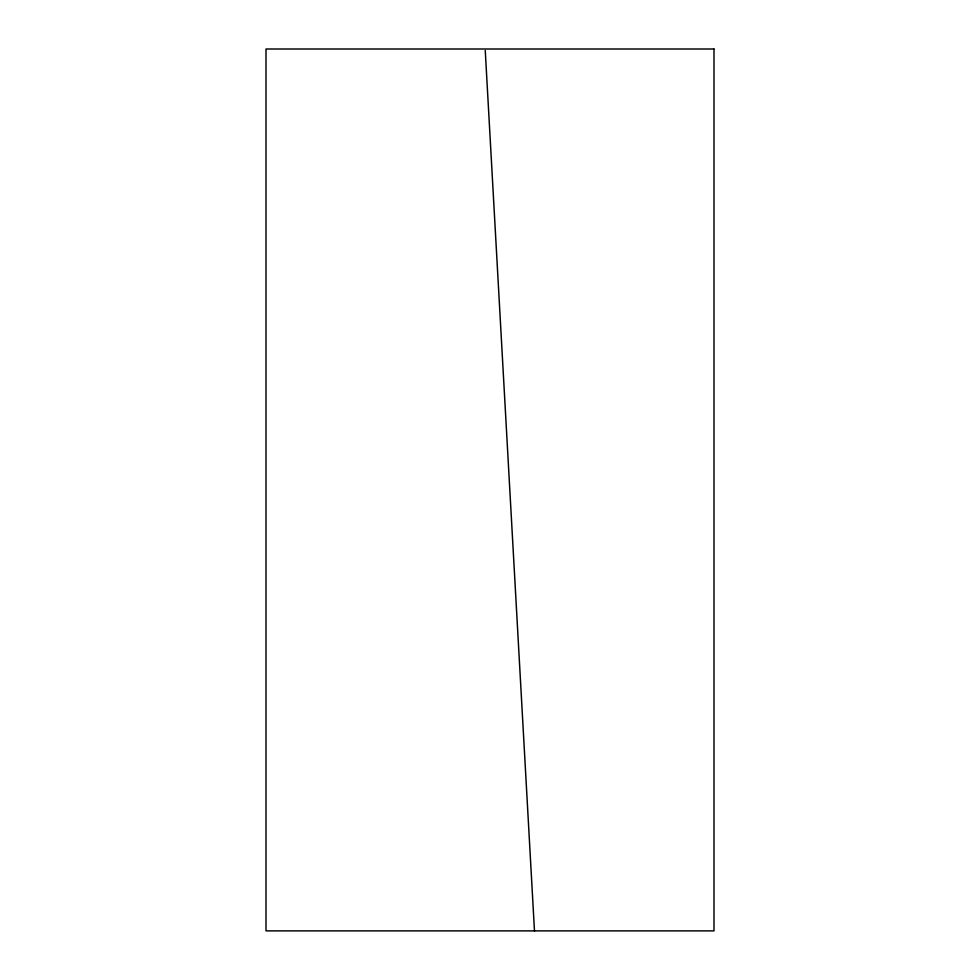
<?xml version="1.0" encoding="UTF-8"?>
<svg xmlns="http://www.w3.org/2000/svg" width="980" height="980" viewBox="0 0 980 980"><rect width="100%" height="100%" fill="white"/><g stroke="black" fill="none" stroke-linecap="round" stroke-linejoin="round"><path stroke-width="1.47" d="M485.247 50.495L534.48 931M713.991 49L266.009 49L266.009 930.878L713.991 930.878L713.991 49"/></g></svg>
